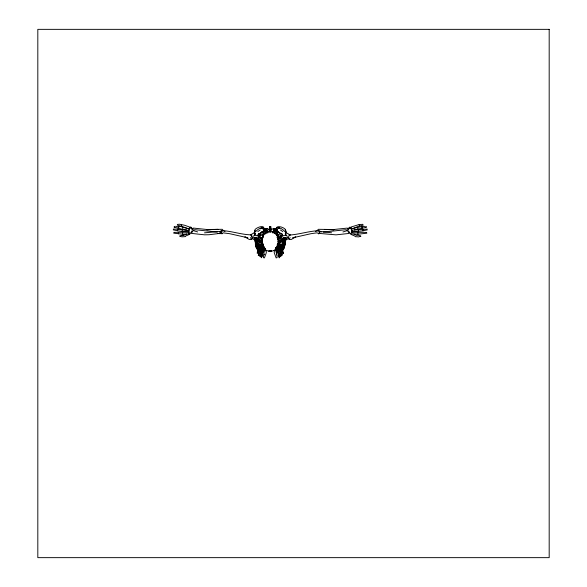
<?xml version="1.0" encoding="UTF-8"?>
<svg xmlns="http://www.w3.org/2000/svg" width="587" height="587" viewBox="0 0 587 587"><rect width="100%" height="100%" fill="white"/><g stroke="black" fill="none" stroke-linecap="round" stroke-linejoin="round"><path stroke-width="0.88" d="M266.799 231.718L266.814 230.097M267.078 232.775L267.078 231.814M269.822 232.305L269.822 230.72M273.491 232.775L273.491 231.814M274.298 250.62L274.239 252.703L276.132 257.891L277.064 257.7L277.079 255.646L276.36 254.531L276.58 254.831L276.484 251.552M281.613 250.238L278.319 251.405L282.604 250.209L285.157 244.676L285.172 238.505M273.564 231.021L273.527 232.43M274.041 230.119L274.041 228.857M351.738 232.929L351.503 230.669M274.1 229.862L274.114 228.402L271.7 229.29L270.739 228.504M273.821 230.676L273.836 229.275M274.327 229.869L274.342 228.534M261.398 255.081L261.531 255.961L262.235 251.632M258.874 237.397L258.904 235.769L258.104 234.617M281.665 250.311L282.912 253.393L283.367 253.305L283.183 252.549M188.823 232.892L189.095 229.979M266.094 231.527L266.109 231.087M255.69 244.192L255.778 242.438M255.859 240.685L255.939 238.931M285.055 244.126L285.062 242.123M284.651 241.345L284.519 243.957L281.026 249.167L277.556 250.605L274.789 250.326M284.864 241.587L284.739 244.001L281.268 249.717M284.944 239.973L285.069 237.559M254.457 235.769L255.272 233.266L254.633 233.677L254.802 234.374L255.074 233.868L254.582 234.719M283.11 240.017L282.758 245.469L281.943 247.971L280.637 249.695M284.761 242.959L284.475 247.2L283.484 248.954L281.899 249.739M173.73 233.178L182.381 234.14L182.718 232.379M259.131 250.898L258.427 254.384M285.304 237.706L284.768 244.221L281.415 249.835L277.556 250.942M351.283 229.312L351.32 228.849L361.885 226.553L362.34 227.983M260.599 249.871L260.701 248.873M178.331 233.875L178.485 232.518M350.109 228.827L350.175 228.277L350.079 228.637M191.934 229.825L192.096 228.424L189.601 227.668M261.149 257.091L261.919 256.776L263.416 251.053M285.245 237.471L284.497 243.583L280.63 248.969L277.057 249.563L276.47 250.429L276.477 249.842L277.057 250.033M258.97 237.764L259.278 235.49M284.644 237.911L283.866 243.656L280.19 248.345L276.69 249.108L280.439 248.367M177.435 230.772L182.08 231.454L182.315 229.73M261.802 256.746L261.457 257.796L261.178 256.879M264.326 247.369L265.786 250.128L269.279 251.383L271.488 251.001L270.284 251.662L269.081 251.001L271.289 251.383L274.775 250.128L276.242 247.369M284.387 243.605L285.194 237.698M284.159 238.872L283.58 243.069L279.698 247.809L276.433 247.941M262.683 250.385L263.064 247.721M262.521 244.082L262.418 244.794L263.512 244.948M283.888 237.5L283.653 239.034L284.167 240.589L283.088 240.751L281.929 238.792M262.506 238.858L262.264 240.362L262.69 238.006M277.137 251.053L279.096 257.796L279.493 257.7L279.163 255.081L278.319 251.632M263.526 230.317C266.043 224.102 257.488 226.934 255.118 229.429L254.244 232.848M284.658 237.493L283.646 243.275L279.698 247.809M283.638 246.973L283.932 245.359M262.191 246.041L262.345 245.271L261.604 248.58M254.883 239.496L254.67 240.501L255.396 241.668M284.108 237.287L282.809 243.267L278.055 246.848M282.2 243.077L282.875 239.878M255.389 240.611L255.58 241.991M260.437 247.67L260.819 246.004M252.571 237.552L251.574 239.474L249.409 239.518L244.845 236.943L247.846 237.786L229.7 233.707L223.038 232.834L221.93 233.883L220.888 233.222L221.035 231.858M182.623 229.04C184.766 226.538 177.78 225.313 178.221 227.947M282.486 238.975L282.259 239.907L281.422 239.679M284.988 242.027L285.187 240.648M256.321 239.562L255.888 241.316L255.771 239.606M259.755 237.229L260.606 233.846L259.601 237.383L260.467 238.946M262.191 234.859L262.059 235.387L263.482 233.582L262.059 235.387L262.756 234.213M254.912 238.131L254.685 239.019L253.481 239.379L252.762 238.968L251.684 236.686L251.706 234.154C255.712 232.922 257.554 228.02 261.897 227.888L261.186 228.196L263.607 227.323L262.506 228.116M260.452 247.685L261.296 244.397L261.01 245.168M263.358 250.392L264.165 247.34M258.75 237.148L259.792 233.377L263.541 230.882L266.865 231.931M255.624 239.54L255.14 241.279L256.064 247.237L256.952 249.159L260.114 251.243L262.917 251.845L263.776 251.471M261.296 244.397L259.542 249.57M221.372 232.533L221.116 233.413L220.154 233.685L217.946 233.413L219.795 233.399L209.009 234.741L204.533 234.822L191.333 233.384L193.145 230.522L197.621 231.931M255.719 241.44L255.514 244.126M254.288 232.929L255.103 230.405M261.78 250.722L262.851 247.479M259.3 245.946L258.463 248.411M258.566 234.969L259.102 233.406L258.192 235.923M181.288 226.127L189.197 229.099L189.535 227L184.589 225.254L179.475 224.234L177.479 224.41L177.303 225.115L181.185 226.215L181.706 225.1M278.854 251.463L280.182 256.255L280.835 256.724L280.85 255.851L280.182 255.822L280.769 255.675L280.659 254.01L279.794 251.199M260.973 248.103L262.426 244.574M277.702 244.72L276.939 247.252L275.288 249.13L275.927 247.956M258.889 250.311C258.163 251.757 258.361 253.261 257.194 253.305L257.781 249.123M257.964 235.226L258.507 233.736M262.616 236.678L263.68 233.875L266.197 232.393L267.877 232.929M259.337 248.756L260.701 245.476M283.704 246.18L281.797 249.849M258.632 238.792L257.48 240.751L256.394 240.582L256.908 239.034L256.68 237.5M192.925 228.519L192.675 229.766L193.409 230.031L195.045 229.708L217.293 232.078M280.769 242.262L282.12 238.96M189.572 233.751L189.263 234.507L185.507 236.091M272.691 232.929L274.378 232.393L276.895 233.875L277.952 236.686M279.926 250.495L282.318 249.901L284.849 244.199L284.717 241.565M192.022 230.948L189.88 234.088L188.845 233.208M282.596 238.388L280.777 242.453L277.218 244.691M282.318 249.901L284.871 244.397L282.12 249.512M283.66 246.988L282.78 248.785L281.18 249.871M285.656 234.125L285.979 234.719M319.357 232.034L319.812 231.381L331.582 232.804M280.094 238.946L280.96 237.383L279.992 233.787L279.155 232.841L275.186 231.674L274.423 232.122M282.464 234.617L281.665 235.769M263.277 232.936L263.761 232.129M319.174 233.039L319.482 232.518M317.061 230.874L318.315 229.312L333.776 229.517L347.056 228.123L348.091 228.446M261.626 245.542L258.948 246.063M260.342 250.935L258.691 255.602L258.287 255.543L258.493 254.545M285.172 241.712L285.898 240.538L285.686 239.533M261.538 255.925L261.259 256.739L261.919 256.776M188.875 231.836L182.08 231.454M284.871 239.687L285.179 239.203M260.76 251.199L259.865 255.58M259.703 234.455L261.494 231.997L264.612 231.08L266.014 231.417M253.122 236.37L254.428 235.372L256.292 235.336L258.72 236.334L261.919 239.951M279.889 244.324L279.016 245.704L281.621 246.107M290.154 237.632L289.303 238.99M283.147 252.52L282.707 249.482M273.102 232.716C272.926 231.146 279.368 230.64 275.42 231.051L276.793 230.882L280.777 233.377M279.507 241.162L278.348 242.592L280.19 240.912M260.577 233.787L261.42 232.834L265.383 231.667L267.753 232.613M274.144 230.478L275.589 229.069L274.166 230.075M220.903 231.608L221.835 230.625C231.726 231.014 241.294 234.675 251.17 234.851L250.392 234.954L251.089 234.719M275.252 229.282L273.359 231.139M278.642 239.951L281.848 236.334L284.277 235.336L286.14 235.372L287.439 236.37M192.477 228.409L193.512 228.086L206.8 229.495L222.26 229.304L223.508 230.867M259.138 239.679L258.302 239.907L258.082 238.975M259.865 255.69L260.107 256.798L261.707 251.463M219.501 232.239L220.617 231.117L221.6 230.962L221.226 230.86M282.171 254.501L281.078 250.223M222.275 231.212L222.906 230.632M262.118 232.129L262.815 231.498M262.125 235.116L263.68 233.802M268.868 230.155L269.822 229.312M269.822 228.504L268.868 229.29L266.454 228.402L266.469 229.862M268.868 229.737L269.822 228.959M262.374 236.649L263.438 235.776M281.899 249.959L283.029 249.042M264.62 231.997L265.544 231.256M360.902 236.165L358.664 236.884L355.216 236.649L355.054 236.128L351.305 234.536L350.997 233.78M277.57 244.808L280.777 242.453L277.269 244.647M361.673 226.883L364.835 226.318M359.163 224.696L362.619 224.285L363.265 225.151L358.165 226.377L351.371 229.128L351.033 227.03L359.068 224.55L359.56 225.863M257.788 231.594L260.158 229.972M361.489 227L361.996 226.655M261.142 240.303L259.762 241.44L258.038 241.895M286.647 238.623L285.223 239.525M261.699 237.779L262.976 236.972M261.648 234.793L262.815 234.081M273.887 230.999L277.548 229.524M273.652 229.268L276.638 228.38M277.38 244.067L280.19 242.394M278.084 241.749L283.11 237.801L287.373 237.632M281.679 245.946L283.462 244.962M260.855 238.601L262.228 237.86M272.5 231.726L274.092 230.882M262.749 237.383L260.643 238.469L262.749 237.28L261.369 237.713M260.907 238.109L261.971 237.574M261.743 251.133L262.235 250.884L262.125 251.427L257.957 250.209L255.382 244.508L255.36 238.498M260.643 238.263L261.773 237.713M266.586 250.363L264.612 251.097M260.922 245.021L262.536 244.273M222.48 233.377L221.475 233.34L221.079 232.606M362.832 229.378L363.133 230.808L351.694 231.865M277.886 241.125L279.896 240.369M281.635 250.245L278.443 251.427L278.326 250.884L278.825 251.133M263.38 230.023L265.309 230.199L268.068 231.726M281.151 249.402L276.976 250.422M362.025 228.292L365.65 227.426M366.831 233.222L358.18 234.169L351.635 233.809M263.504 250.025L264.091 249.842L264.091 250.422L263.504 249.556L259.931 248.969L256.02 243.576L255.213 237.456M280.344 244.904L283.33 244.375M274.635 229.7L277.027 228.937L274.048 229.81M273.065 232.349L274.43 231.916M350.967 227.697L348.48 228.453L348.634 229.847M271.488 251.001L269.081 251.001M323.276 232.092L345.523 229.737L347.159 230.067L347.893 229.803L347.651 228.556M274.415 230.515L277.013 229.788M318.961 230.97L319.343 230.874M265.075 248.389L263.394 248.807L260.114 248.36L263.879 249.108L260.371 248.345L256.137 243.598L255.272 237.691M274.555 231.417L275.956 231.08L278.297 231.77M365.906 227.44L366.42 227.316L366.31 226.516L365.664 226.457M342.947 231.96L347.423 230.559L349.228 233.421L336.028 234.851L319.453 233.428M351.657 230.882L352.457 230.691M354.225 229.957L361.79 228.336M177.736 229.341L187.466 230.324L186.248 230.214M315.505 231.388L316.371 231.197M179.974 235.908L183.21 234.947L183.533 235.512L186.717 233.993M273.99 229.4L276.426 228.908M177.545 229.37L178.221 229.238M275.259 230.199L277.189 230.023M271.627 250.935L268.941 250.935M265.559 229.077L267.239 228.783L265.676 228.798M183.012 227.374L189.249 228.82L189.285 229.282M261.78 240.362L259.403 240.582M353.844 234.03L357.028 235.541L357.358 234.983L360.587 235.945M287.997 237.552L288.995 239.474L291.152 239.525L295.723 236.95L292.722 237.794L310.868 233.721L316.642 232.863L319.086 233.369M265.779 250.326L263.005 250.605L265.045 250.356M174.904 226.421L174.258 226.479L174.148 227.279L174.655 227.404M177.59 230.735L173.246 229.869M175.733 226.281L179.079 226.971M173.341 229.055L178.147 229.246M258.764 244.331L257.26 244.434L257.106 244.918L258.889 245.902M367.315 229.906L362.979 230.772M261.332 247.288L263.959 247.156M173.811 232.379L189.058 232.158L188.706 234.03L182.586 234.088M262.881 228.563L264.568 228.519L263.02 228.534M204.489 232.834L220.756 231.366L221.072 231.762M269.822 226.758L270.739 226.758M269.822 226.956L270.739 226.956M269.822 227.411L270.739 227.411M269.822 227.609L270.739 227.609M269.822 227.859L270.739 227.859M269.822 228.358L270.739 228.358M269.822 229.436L270.739 229.436M273.329 228.783L274.892 228.805M351.51 232.188L366.75 232.415M273.711 229.033L275.252 229.062M264.223 246.878L262.506 246.841L257.693 243.26L257.091 240.611M352.317 230.163L367.227 229.099M264.128 247.941L260.863 247.809L256.915 243.062L256.086 237.192M185.345 236.62L181.897 236.847L179.659 236.128M257.223 244.339L260.202 244.867M188.251 230.133L189.087 230.207M251.258 238.99L250.407 237.625M278.781 240.362L280.344 240.582M263.93 228.38L266.916 229.268M263.005 250.942L259.146 249.835L255.756 244.214L255.176 237.698M258.449 249.504L255.675 244.397L258.251 249.901L262.514 250.7M263.321 228.747L266.579 229.392M253.195 237.632L257.458 237.801L262.477 241.749M224.197 231.175L225.063 231.366M186.343 229.928L183.335 229.642L178.543 228.174M258.251 249.901L260.643 250.495M263.02 229.517L266.674 230.999M174.919 227.389L178.543 228.255M263.578 228.959L266.52 229.803M263.534 228.937L265.933 229.7M266.138 231.916L267.503 232.349M277.115 237.016L279.199 237.713M260.364 240.883L262.206 242.556L259.733 240.479M262.206 250.143L259.542 249.159L256.013 243.95M289.479 234.727L290.191 235.013C299.788 234.235 309.114 231.117 318.734 230.647L319.666 231.63M278.018 244.309L279.625 245.058M268.868 231.894L267.004 231.014L267.041 232.43M278.891 237.772L279.926 238.263M273.975 250.363L277.651 251.845L280.454 251.243L283.616 249.159L284.497 247.237L285.414 241.286L284.93 239.547M278.333 237.86L277.042 237.214L279.728 238.615M265.214 229.187L266.403 230.075M282.53 241.895L280.806 241.44L279.427 240.303M277.754 234.162L279.199 234.976L277.754 234.081M277.578 236.855L278.759 237.552M263.167 244.067L260.342 242.394L258.845 238.645M255.33 239.525L253.907 238.623M277.585 236.972L278.862 237.779M276.881 233.802L278.011 234.521L276.961 233.795M263.042 246.254L258.075 242.908L257.311 238.271M259.388 249.871L257.788 248.785L256.203 243.605M280.41 229.979L282.78 231.594M263.548 245.227L259.755 242.446L258.324 239.203M275.017 231.256L275.949 231.997M276.594 235.343L278.194 236.649M270.739 228.959L271.7 229.737M270.739 229.312L271.7 230.155M277.812 234.213L278.509 235.387L277.541 234.213M266.241 230.258L267.21 231.139M278.451 232.129C272.383 224.99 281.855 225.687 285.443 229.436L286.324 232.848M277.086 233.582L278.509 235.387L278.377 234.859M317.662 230.654L318.293 231.241M319.952 231.124L321.067 232.254M256.915 243.062L261.142 247.567L256.849 243.267L255.837 237.486M278.752 235.783L279.713 236.862M319.533 231.88L319.68 233.244L318.638 233.905L318.271 233.465M278.135 244.574L278.781 245.784M350.688 234.118L348.546 230.97M282.061 254.545L281.885 255.653L280.212 250.935M258.772 249.849L256.857 246.18L256.732 242.578M260.371 248.345L256.651 243.649L255.815 237.896M259.931 249.695L258.625 247.971L257.81 245.469L257.458 240.017M276.653 253.034L276.132 252.3L276.477 252.792M279.221 244.574L279.852 245.476M278.062 228.116L276.961 227.323L279.383 228.204L278.671 227.888C283.015 228.02 284.856 232.922 288.863 234.154L289.186 235.314L287.806 238.968L287.087 239.379L285.884 239.019L285.656 238.131M256.526 240.949L255.374 239.188M276.8 232.129L277.284 232.936M221.086 232.496L221.394 233.017M280.234 236.091L280.623 236.803M264.642 247.956L265.28 249.13L263.629 247.252L262.866 244.72M281.019 249.57L279.999 246.848M285.531 233.787L285.289 233.266L286.111 235.776M264.722 248.697C262.14 243.876 260.246 236.201 266.102 232.958L265.089 233.912C267.562 230.83 273.006 230.83 275.479 233.912L274.467 232.958C280.212 236.466 278.465 243.832 275.846 248.763L275.721 247.575M280.432 246.856L281.503 249.805M258.434 238.953L259.755 242.255M279.265 244.397L279.551 245.175M283.22 252.902L283.367 253.305M282.039 233.736L282.574 235.233M278.238 234.551L278.443 235.116M278.502 245.006L279.581 248.103M281.481 233.325L282.369 235.879M282.098 248.411L281.254 245.953M277.71 247.479L278.774 250.722M285.194 229.568L286.28 232.929M276.396 247.34L277.203 250.392M357.556 227.411L357.953 229.069M283.558 238.219L283.932 239.885M278.957 248.58L278.216 245.271L278.37 246.041M256.409 237.28L256.754 238.946M277.299 247.611L277.827 250.209M277.416 248.257L277.849 250.517M256.181 242.937L256.901 246.988M277.878 238.014L278.297 240.384L278.062 238.931M277.49 247.721L277.871 250.385M266.256 250.62L266.315 252.703L264.429 257.891L263.49 257.7L263.482 255.646L264.201 254.531L263.974 254.831L264.077 251.552M358.253 229.759L358.488 231.483M281.29 235.49L281.496 237.009M264.267 247.391L264.48 249.079M279.852 248.873L279.955 249.871M357.85 232.408L357.982 234.118M255.793 242.952L256.093 247.2M255.433 237.559L255.793 243.994M255.55 237.86L255.844 244.331M274.452 231.087L274.474 231.527M351.481 230.009L351.503 230.962M273.762 230.097L273.762 231.718M266.733 229.268L266.747 230.676M266.227 228.534L266.241 229.869M266.527 228.857L266.527 230.119M270.746 232.305L270.739 226.457L269.822 226.457L269.822 231.41M251.39 235.086L251.808 236.803L251.39 235.086M262.22 255.294L262.176 255.756L262.22 255.294M257.847 249.482L257.634 251.764L257.847 249.482M262.499 238.403L262.103 239.885L262.932 236.869L262.499 238.403M258.449 251.698L258.192 252.586L258.449 251.706M190.694 227.066L190.584 227.881L191.443 228.306L191.545 227.499L190.694 227.066M350.094 227.697L349.126 228.336L348.905 227.734L349.874 227.096L350.094 227.697M182.696 235.306L182.058 235.761L183.21 234.947L182.696 235.306M262.36 237.515L260.958 238.469L262.36 237.515M262.719 227.932L261.054 228.13L262.719 227.932M215.965 229.392L206.661 229.781L218.012 229.378L215.965 229.392M549.183 29.35L37.817 29.35L37.817 557.65L549.183 557.65L549.183 29.35M333.908 229.81L324.574 229.422L333.908 229.81M279.515 228.13L277.849 227.932L279.515 228.13M290.161 234.961L289.398 234.859L290.191 235.013M265.317 229.282L266.219 230.045L265.317 229.282M281.422 253.98L281.041 253.349L281.422 254.002M258.133 249.945L255.382 244.508L258.133 249.945M278.069 238.403L277.636 236.869L278.465 239.922L278.069 238.403M278.377 255.756L278.333 255.301L278.377 255.756"/></g></svg>
